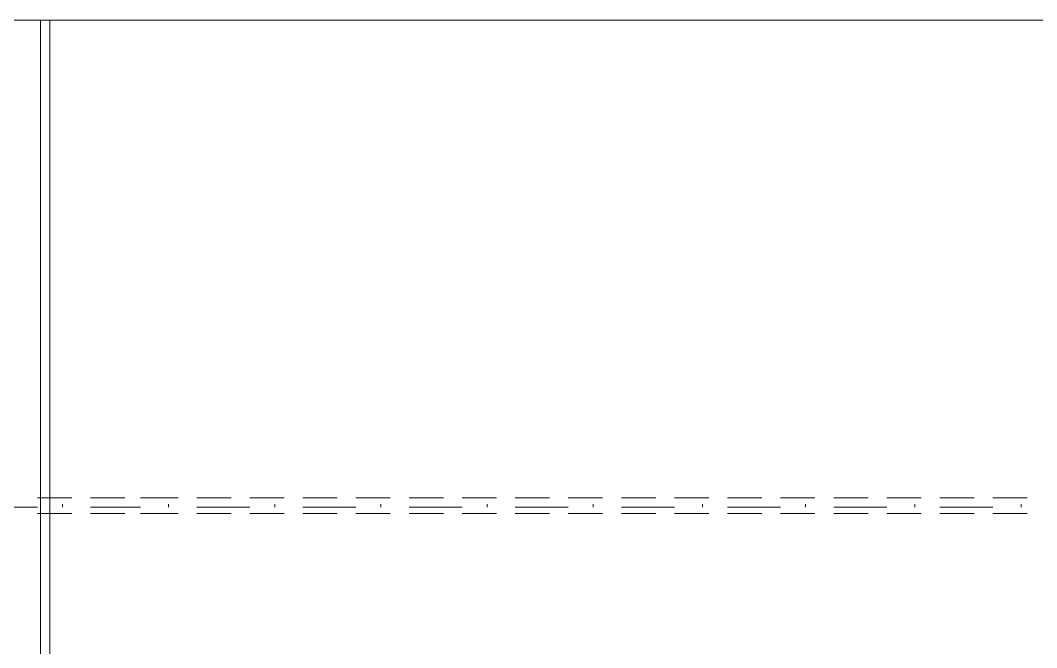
# Model space of a CAD drawing. Header units: millimetres. Extents: x 6 to 291, y 4 to 206.
# Drawn here: x 101.07 to 114.85, y 160.61 to 169.12 of the extents above; entities that cross this region are included whole.
import ezdxf

# ---------------------------------------------------------------- set-up
doc = ezdxf.new("R2010")
doc.units = ezdxf.units.MM
doc.layers.add('C00-00-00', color=7, linetype='Continuous')

msp = doc.modelspace()

# ---------------------------------------------------------------- linework, layer by layer
at = {"layer": 'C00-00-00', "lineweight": 5}
for points in [[(39.920335, 169.12167), (184.615669, 169.12167)], [(101.346002, 169.12167), (101.346002, 155.871336)], [(101.472997, 169.12167), (101.472997, 155.829002)], [(101.303668, 162.644671), (101.769337, 162.644671)], [(102.023335, 162.644671), (102.488996, 162.644671)], [(102.700668, 162.644671), (103.208663, 162.644671)], [(103.462669, 162.644671), (103.92833, 162.644671)], [(104.182336, 162.644671), (104.647997, 162.644671)], [(104.902003, 162.644671), (105.367664, 162.644671)], [(105.62167, 162.644671), (106.087331, 162.644671)], [(106.341337, 162.644671), (106.806998, 162.644671)], [(107.061004, 162.644671), (107.526665, 162.644671)], [(107.780663, 162.644671), (108.246332, 162.644671)], [(108.50033, 162.644671), (108.965999, 162.644671)], [(109.219997, 162.644671), (109.685666, 162.644671)], [(109.939664, 162.644671), (110.405333, 162.644671)], [(110.659331, 162.644671), (111.125, 162.644671)], [(111.378998, 162.644671), (111.844667, 162.644671)], [(112.098665, 162.644671), (112.564334, 162.644671)], [(112.818332, 162.644671), (113.284001, 162.644671)], [(113.537999, 162.644671), (114.003668, 162.644671)], [(114.257666, 162.644671), (114.723335, 162.644671)], [(100.584001, 162.517668), (101.303668, 162.517668)], [(101.346002, 162.517668), (101.346002, 162.179002)], [(101.642334, 162.517668), (101.642334, 162.560002)], [(102.023335, 162.517668), (102.700668, 162.517668)], [(103.081668, 162.517668), (103.081668, 162.560002)], [(103.462669, 162.517668), (104.182336, 162.517668)], [(104.521002, 162.517668), (104.521002, 162.560002)], [(104.902003, 162.517668), (105.62167, 162.517668)], [(105.960336, 162.517668), (105.960336, 162.560002)], [(106.341337, 162.517668), (107.061004, 162.517668)], [(107.39967, 162.517668), (107.39967, 162.560002)], [(107.780663, 162.517668), (108.50033, 162.517668)], [(108.838996, 162.517668), (108.838996, 162.560002)], [(109.219997, 162.517668), (109.939664, 162.517668)], [(110.320664, 162.517668), (110.320664, 162.560002)], [(110.659331, 162.517668), (111.378998, 162.517668)], [(111.717664, 162.517668), (111.717664, 162.560002)], [(112.098665, 162.517668), (112.818332, 162.517668)], [(113.199332, 162.517668), (113.199332, 162.560002)], [(113.537999, 162.517668), (114.257666, 162.517668)], [(114.638666, 162.517668), (114.638666, 162.560002)], [(101.303668, 162.433004), (101.769337, 162.433004)], [(102.023335, 162.433004), (102.488996, 162.433004)], [(102.700668, 162.433004), (103.208663, 162.433004)], [(103.462669, 162.433004), (103.92833, 162.433004)], [(104.182336, 162.433004), (104.647997, 162.433004)], [(104.902003, 162.433004), (105.367664, 162.433004)], [(105.62167, 162.433004), (106.087331, 162.433004)], [(106.341337, 162.433004), (106.806998, 162.433004)], [(107.061004, 162.433004), (107.526665, 162.433004)], [(107.780663, 162.433004), (108.246332, 162.433004)], [(108.50033, 162.433004), (108.965999, 162.433004)], [(109.219997, 162.433004), (109.685666, 162.433004)], [(109.939664, 162.433004), (110.405333, 162.433004)], [(110.659331, 162.433004), (111.125, 162.433004)], [(111.378998, 162.433004), (111.844667, 162.433004)], [(112.098665, 162.433004), (112.564334, 162.433004)], [(112.818332, 162.433004), (113.284001, 162.433004)], [(113.537999, 162.433004), (114.003668, 162.433004)], [(114.257666, 162.433004), (114.723335, 162.433004)], [(101.346002, 161.925004), (101.346002, 161.459335)], [(101.346002, 161.205337), (101.346002, 160.739668)]]:
    msp.add_lwpolyline(points, dxfattribs=at)

doc.saveas('drawing.dxf')
